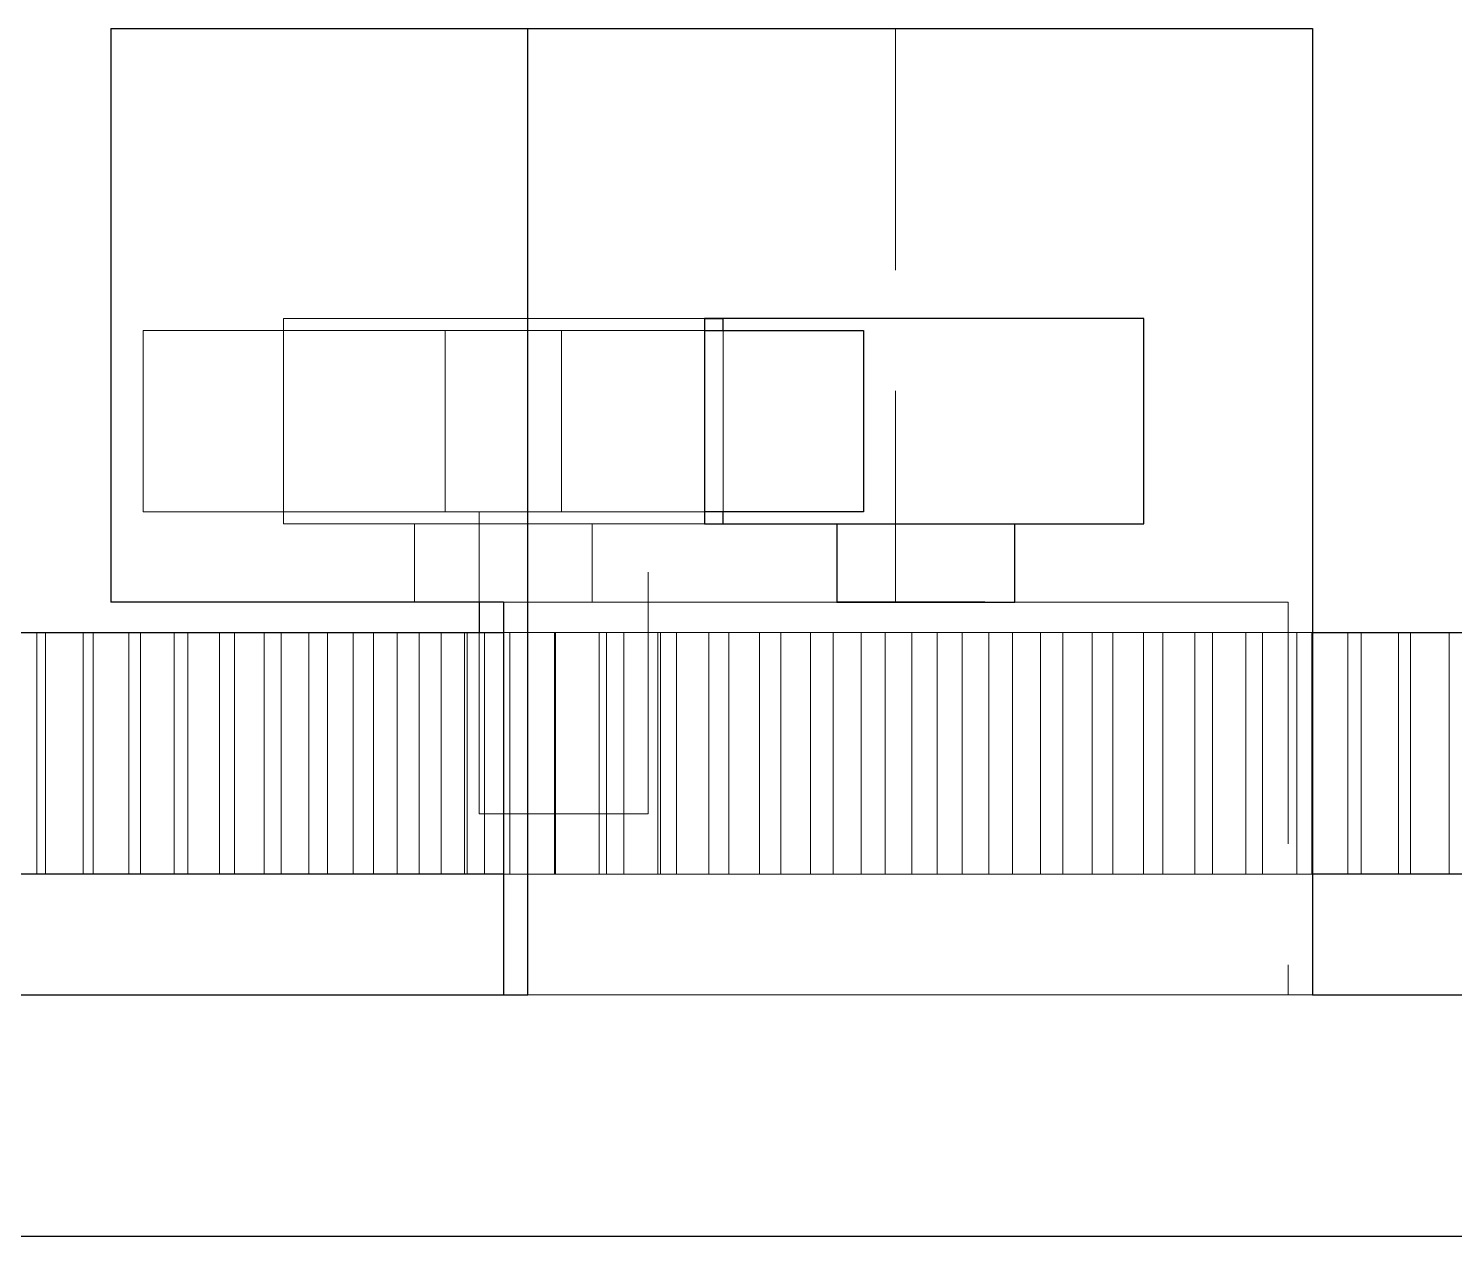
# Model space of a CAD drawing. Header units: millimetres. Extents: x 7 to 631, y -50 to 413.
# Drawn here: x 177.57 to 189.37, y 214 to 224 of the extents above; entities that cross this region are included whole.
import ezdxf

# ---------------------------------------------------------------- set-up
doc = ezdxf.new("R2010")
doc.units = ezdxf.units.MM
doc.linetypes.add('DASHED_STD', pattern=[3, 2, -1])
doc.layers.add('HIDDEN', color=7, linetype='DASHED_STD', lineweight=13)
doc.layers.add('VISIBLE', color=7, linetype='Continuous', lineweight=30)

msp = doc.modelspace()

# ---------------------------------------------------------------- linework, layer by layer
at = {"layer": 'HIDDEN'}
for points in [[(184.747595, 224), (178.252405, 224)], [(178.252405, 224), (184.747595, 224)], [(178.252405, 224), (178.252405, 219.25)], [(181.702145, 224), (178.252405, 224)], [(188.197335, 224), (187.74708, 224), (187.29461, 224), (186.839955, 224), (186.38314, 224), (185.92419, 224), (185.463135, 224), (185, 224), (184.534815, 224), (184.067605, 224), (183.598395, 224), (183.12722, 224), (182.6541, 224), (182.179065, 224), (181.702145, 224)], [(181.702145, 224), (181.702145, 216)], [(188.197335, 224), (184.747595, 224)], [(184.747595, 224), (184.747595, 219.25)], [(184.747595, 224), (188.197335, 224)], [(184.747595, 224), (184.747595, 219.25)], [(188.197335, 216), (188.197335, 224)], [(179.681345, 221.6), (183.165595, 221.6)], [(183.318655, 221.6), (179.681345, 221.6)], [(183.165595, 221.6), (179.681345, 221.6)], [(179.681345, 219.9), (179.681345, 221.6)], [(179.681345, 221.6), (183.165595, 221.6)], [(179.681345, 221.6), (179.681345, 219.9)], [(183.165595, 219.9), (183.165595, 221.6)], [(183.165595, 221.6), (183.42952, 221.6), (183.69283, 221.6), (183.95552, 221.6), (184.21759, 221.6), (184.479025, 221.6), (184.739835, 221.6), (185, 221.6), (185.259525, 221.6), (185.5184, 221.6), (185.776625, 221.6), (186.03419, 221.6), (186.291095, 221.6), (186.547335, 221.6), (186.8029, 221.6)], [(186.8029, 221.6), (183.318655, 221.6)], [(183.318655, 221.6), (186.8029, 221.6)], [(183.318655, 221.6), (183.318655, 219.9)], [(186.8029, 221.6), (186.8029, 219.9)], [(181.01795, 221.5), (178.51795, 221.5)], [(178.51795, 221.5), (181.98205, 221.5)], [(178.51795, 221.5), (178.51795, 220)], [(181.98205, 221.5), (178.51795, 221.5)], [(178.51795, 221.5), (181.01795, 221.5)], [(178.51795, 221.5), (178.51795, 220)], [(184.48205, 221.5), (181.01795, 221.5)], [(181.01795, 221.5), (181.01795, 220)], [(181.01795, 221.5), (183.165595, 221.5)], [(181.01795, 221.5), (181.01795, 220)], [(181.98205, 221.5), (184.48205, 221.5)], [(181.98205, 221.5), (181.98205, 220)], [(184.48205, 221.5), (181.98205, 221.5)], [(181.98205, 221.5), (181.98205, 220)], [(183.318655, 220), (183.318655, 221.5)], [(184.48205, 221.5), (184.48205, 220)], [(181.98205, 220), (178.51795, 220)], [(178.51795, 220), (181.01795, 220)], [(181.01795, 220), (178.51795, 220)], [(178.51795, 220), (181.98205, 220)], [(179.681345, 219.9), (180.76388, 219.9)], [(183.165595, 219.9), (179.681345, 219.9)], [(179.681345, 219.9), (183.165595, 219.9)], [(180.76388, 219.9), (179.681345, 219.9)], [(184.2613, 219.9), (180.76388, 219.9)], [(180.76388, 219.9), (180.76388, 219.25)], [(180.76388, 219.9), (184.2613, 219.9)], [(180.76388, 219.25), (180.76388, 219.9)], [(181.01795, 220), (184.48205, 220)], [(183.165595, 220), (181.01795, 220)], [(181.3, 220), (181.31755, 220), (181.36932, 220), (181.45272, 220), (181.563555, 220), (181.69628, 220), (181.844235, 220), (182, 220), (182.155765, 220), (182.30372, 220), (182.436445, 220), (182.54728, 220), (182.63068, 220), (182.68245, 220), (182.7, 220)], [(182.7, 220), (182.68245, 220), (182.63068, 220), (182.54728, 220), (182.436445, 220), (182.30372, 220), (182.155765, 220), (182, 220), (181.844235, 220), (181.69628, 220), (181.563555, 220), (181.45272, 220), (181.36932, 220), (181.31755, 220), (181.3, 220)], [(181.3, 220), (181.3, 217.5)], [(181.3, 220), (181.31755, 220), (181.36932, 220), (181.45272, 220), (181.563555, 220), (181.69628, 220), (181.844235, 220), (182, 220), (182.155765, 220), (182.30372, 220), (182.436445, 220), (182.54728, 220), (182.63068, 220), (182.68245, 220), (182.7, 220)], [(182.7, 220), (182.68245, 220), (182.63068, 220), (182.54728, 220), (182.436445, 220), (182.30372, 220), (182.155765, 220), (182, 220), (181.844235, 220), (181.69628, 220), (181.563555, 220), (181.45272, 220), (181.36932, 220), (181.31755, 220), (181.3, 220)], [(181.3, 220), (181.3, 219.25)], [(184.48205, 220), (181.98205, 220)], [(181.98205, 220), (184.48205, 220)], [(182.23612, 219.9), (182.23612, 219.25)], [(185.73354, 219.9), (182.23612, 219.9)], [(182.23612, 219.9), (184.2613, 219.9)], [(182.23612, 219.25), (182.23612, 219.9)], [(182.23612, 219.9), (183.318655, 219.9)], [(183.318655, 219.9), (182.23612, 219.9)], [(182.7, 217.5), (182.7, 220)], [(182.7, 217.5), (182.7, 220)], [(184.2613, 219.9), (184.18339, 219.9), (184.10543, 219.9), (184.02741, 219.9), (183.94934, 219.9), (183.87121, 219.9), (183.79303, 219.9), (183.71479, 219.9), (183.636495, 219.9), (183.55815, 219.9), (183.479745, 219.9), (183.40129, 219.9), (183.32278, 219.9), (183.244215, 219.9), (183.165595, 219.9)], [(183.318655, 219.9), (186.8029, 219.9)], [(186.8029, 219.9), (183.318655, 219.9)], [(184.2613, 219.25), (184.2613, 219.9)], [(185.73354, 219.9), (185.73354, 219.25)], [(186.8029, 219.9), (186.7269, 219.9), (186.650845, 219.9), (186.57473, 219.9), (186.49855, 219.9), (186.422315, 219.9), (186.34602, 219.9), (186.269665, 219.9), (186.193255, 219.9), (186.11678, 219.9), (186.04025, 219.9), (185.96366, 219.9), (185.887015, 219.9), (185.810305, 219.9), (185.73354, 219.9)], [(178.252405, 219.25), (180.76388, 219.25)], [(180.76388, 219.25), (178.252405, 219.25)], [(178.252405, 219.25), (181.502405, 219.25)], [(180.76388, 219.25), (184.01388, 219.25)], [(184.01388, 219.25), (181.3, 219.25)], [(184.01388, 219.25), (181.502405, 219.25)], [(181.502405, 219.25), (184.01388, 219.25)], [(181.502405, 219.25), (181.502405, 216)], [(182.23612, 219.25), (185.48612, 219.25)], [(184.2613, 219.25), (182.23612, 219.25)], [(182.23612, 219.25), (184.747595, 219.25)], [(184.747595, 219.25), (182.23612, 219.25)], [(184.01388, 219.25), (184.2613, 219.25)], [(185.48612, 219.25), (184.01388, 219.25)], [(184.2613, 219.25), (184.01388, 219.25)], [(184.01388, 219.25), (185.48612, 219.25)], [(185.73354, 219.25), (185.62907, 219.25), (185.52449, 219.25), (185.419805, 219.25), (185.315015, 219.25), (185.210115, 219.25), (185.10511, 219.25), (185, 219.25), (184.894785, 219.25), (184.789465, 219.25), (184.68404, 219.25), (184.57851, 219.25), (184.472875, 219.25), (184.36714, 219.25), (184.2613, 219.25)], [(184.747595, 219.25), (187.997595, 219.25)], [(187.997595, 219.25), (184.747595, 219.25)], [(185.48612, 219.25), (185.73354, 219.25)], [(187.997595, 219.25), (185.48612, 219.25)], [(185.73354, 219.25), (185.48612, 219.25)], [(185.48612, 219.25), (187.997595, 219.25)], [(187.997595, 219.25), (187.997595, 216)], [(187.997595, 219.25), (187.997595, 216)], [(219, 219), (217.270025, 219), (212.16685, 219), (203.94637, 219), (193.020795, 219), (179.93798, 219), (165.353945, 219), (150, 219), (134.646055, 219), (120.06202, 219), (106.979205, 219), (96.05363, 219), (87.83315, 219), (82.729975, 219), (81, 219)], [(87, 219), (88.57954, 219), (93.23896, 219), (100.744615, 219), (110.72014, 219), (122.665325, 219), (135.98118, 219), (150, 219), (164.01882, 219), (177.334675, 219), (189.27986, 219), (199.255385, 219), (206.76104, 219), (211.42046, 219), (213, 219)], [(213, 219), (211.42046, 219), (206.76104, 219), (199.255385, 219), (189.27986, 219), (177.334675, 219), (164.01882, 219), (150, 219), (135.98118, 219), (122.665325, 219), (110.72014, 219), (100.744615, 219), (93.23896, 219), (88.57954, 219), (87, 219)], [(177.256775, 219), (177.27851, 219), (177.301295, 219), (177.32508, 219), (177.34983, 219), (177.3755, 219), (177.402045, 219), (177.429415, 219), (177.457565, 219), (177.48645, 219), (177.516015, 219), (177.546205, 219), (177.576975, 219), (177.608265, 219), (177.640025, 219)], [(177.710435, 219), (177.68791, 219), (177.664295, 219), (177.63963, 219), (177.61396, 219), (177.58733, 219), (177.559795, 219), (177.531405, 219), (177.502205, 219), (177.47226, 219), (177.441615, 219), (177.41033, 219), (177.37847, 219), (177.34608, 219), (177.31323, 219)], [(177.640025, 219), (177.640025, 217)], [(177.640025, 219), (177.66156, 219), (177.684145, 219), (177.70774, 219), (177.7323, 219), (177.75779, 219), (177.784155, 219), (177.811355, 219), (177.839345, 219), (177.868075, 219), (177.89749, 219), (177.92754, 219), (177.958175, 219), (177.989345, 219), (178.020985, 219)], [(177.710435, 217), (177.710435, 219)], [(178.10534, 219), (178.083025, 219), (178.05961, 219), (178.03514, 219), (178.00966, 219), (177.983215, 219), (177.95586, 219), (177.927635, 219), (177.898605, 219), (177.86881, 219), (177.838315, 219), (177.80717, 219), (177.77544, 219), (177.743175, 219), (177.710435, 219)], [(178.020985, 219), (178.020985, 217)], [(178.020985, 219), (178.04232, 219), (178.064705, 219), (178.08811, 219), (178.11248, 219), (178.137785, 219), (178.163975, 219), (178.191005, 219), (178.21883, 219), (178.2474, 219), (178.276665, 219), (178.306575, 219), (178.33708, 219), (178.36812, 219), (178.399645, 219)], [(178.10534, 217), (178.10534, 219)], [(178.497935, 219), (178.475825, 219), (178.45261, 219), (178.42834, 219), (178.40305, 219), (178.37679, 219), (178.34961, 219), (178.321565, 219), (178.292695, 219), (178.26306, 219), (178.232715, 219), (178.20171, 219), (178.17011, 219), (178.137965, 219), (178.10534, 219)], [(178.399645, 219), (178.399645, 217)], [(178.399645, 219), (178.420775, 219), (178.442965, 219), (178.46617, 219), (178.490355, 219), (178.515475, 219), (178.541485, 219), (178.568345, 219), (178.596005, 219), (178.624415, 219), (178.65353, 219), (178.683295, 219), (178.713665, 219), (178.74458, 219), (178.775985, 219)], [(178.497935, 217), (178.497935, 219)], [(178.8882, 219), (178.866295, 219), (178.843285, 219), (178.81921, 219), (178.79411, 219), (178.76804, 219), (178.74104, 219), (178.713165, 219), (178.684465, 219), (178.65499, 219), (178.62479, 219), (178.59393, 219), (178.562465, 219), (178.530445, 219), (178.497935, 219)], [(178.775985, 219), (178.775985, 217)], [(178.775985, 219), (178.796915, 219), (178.818905, 219), (178.841915, 219), (178.86591, 219), (178.890845, 219), (178.916675, 219), (178.94336, 219), (178.970855, 219), (178.999105, 219), (179.028065, 219), (179.05769, 219), (179.08792, 219), (179.118705, 219), (179.149995, 219)], [(178.8882, 217), (178.8882, 219)], [(179.27612, 219), (179.25442, 219), (179.231615, 219), (179.207735, 219), (179.18283, 219), (179.15695, 219), (179.13013, 219), (179.10243, 219), (179.073895, 219), (179.04458, 219), (179.014535, 219), (178.98382, 219), (178.952485, 219), (178.920595, 219), (178.8882, 219)], [(179.149995, 219), (179.149995, 217)], [(179.149995, 219), (179.170715, 219), (179.192505, 219), (179.21532, 219), (179.23912, 219), (179.26387, 219), (179.289525, 219), (179.316035, 219), (179.34336, 219), (179.37145, 219), (179.400255, 219), (179.429735, 219), (179.459825, 219), (179.49048, 219), (179.52165, 219)], [(179.27612, 217), (179.27612, 219)], [(179.66167, 219), (179.640185, 219), (179.61758, 219), (179.5939, 219), (179.56919, 219), (179.543495, 219), (179.51686, 219), (179.489335, 219), (179.46097, 219), (179.431815, 219), (179.401925, 219), (179.371355, 219), (179.340155, 219), (179.30839, 219), (179.27612, 219)], [(179.52165, 219), (179.52165, 217)], [(179.52165, 219), (179.542165, 219), (179.563755, 219), (179.58637, 219), (179.609985, 219), (179.634545, 219), (179.660015, 219), (179.68635, 219), (179.713505, 219), (179.741435, 219), (179.770085, 219), (179.799415, 219), (179.82937, 219), (179.859895, 219), (179.89094, 219)], [(179.66167, 217), (179.66167, 219)], [(180.044845, 219), (180.023565, 219), (180.001165, 219), (179.97769, 219), (179.953175, 219), (179.92767, 219), (179.901215, 219), (179.873865, 219), (179.84567, 219), (179.81668, 219), (179.786945, 219), (179.75652, 219), (179.72546, 219), (179.693825, 219), (179.66167, 219)], [(179.89094, 219), (179.89094, 217)], [(179.89094, 219), (179.91125, 219), (179.932635, 219), (179.955055, 219), (179.978475, 219), (180.002845, 219), (180.028135, 219), (180.054295, 219), (180.08128, 219), (180.109045, 219), (180.13754, 219), (180.16672, 219), (180.19653, 219), (180.226925, 219), (180.257845, 219)], [(180.044845, 217), (180.044845, 219)], [(180.425625, 219), (180.404555, 219), (180.38236, 219), (180.35908, 219), (180.334765, 219), (180.309445, 219), (180.28318, 219), (180.25601, 219), (180.227985, 219), (180.199155, 219), (180.169575, 219), (180.1393, 219), (180.10838, 219), (180.07688, 219), (180.044845, 219)], [(180.257845, 219), (180.257845, 217)], [(180.257845, 219), (180.27795, 219), (180.299135, 219), (180.321355, 219), (180.34458, 219), (180.368765, 219), (180.39387, 219), (180.41985, 219), (180.446665, 219), (180.474265, 219), (180.502605, 219), (180.53163, 219), (180.5613, 219), (180.59156, 219), (180.622355, 219)], [(180.425625, 217), (180.425625, 219)], [(180.80399, 219), (180.78313, 219), (180.76114, 219), (180.738065, 219), (180.713945, 219), (180.68882, 219), (180.662735, 219), (180.635745, 219), (180.60789, 219), (180.57923, 219), (180.549805, 219), (180.51968, 219), (180.488905, 219), (180.45753, 219), (180.425625, 219)], [(180.622355, 219), (180.622355, 217)], [(180.622355, 219), (180.642255, 219), (180.66323, 219), (180.685255, 219), (180.708285, 219), (180.73228, 219), (180.7572, 219), (180.783005, 219), (180.809645, 219), (180.83708, 219), (180.86526, 219), (180.894135, 219), (180.92366, 219), (180.95378, 219), (180.98445, 219)], [(180.80399, 217), (180.80399, 219)], [(181.179925, 219), (181.159275, 219), (181.137495, 219), (181.11462, 219), (181.090695, 219), (181.065765, 219), (181.03987, 219), (181.013055, 219), (180.985375, 219), (180.95688, 219), (180.92762, 219), (180.897645, 219), (180.86701, 219), (180.83577, 219), (180.80399, 219)], [(180.98445, 219), (180.98445, 217)], [(180.98445, 219), (181.00414, 219), (181.024915, 219), (181.04674, 219), (181.069575, 219), (181.09338, 219), (181.118115, 219), (181.14374, 219), (181.170205, 219), (181.197475, 219), (181.225495, 219), (181.254215, 219), (181.283595, 219), (181.31358, 219), (181.34412, 219)], [(181.179925, 217), (181.179925, 219)], [(181.553415, 219), (181.53298, 219), (181.511405, 219), (181.488735, 219), (181.46501, 219), (181.44027, 219), (181.41456, 219), (181.38793, 219), (181.360425, 219), (181.332095, 219), (181.302995, 219), (181.27317, 219), (181.24268, 219), (181.21158, 219), (181.179925, 219)], [(181.93125, 219), (181.847265, 219), (181.765, 219), (181.68537, 219), (181.60928, 219), (181.537575, 219), (181.47107, 219), (181.41051, 219), (181.35657, 219), (181.309865, 219), (181.27091, 219), (181.24015, 219), (181.21793, 219), (181.204495, 219), (181.2, 219)], [(181.2, 219), (181.210245, 219), (181.24072, 219), (181.290645, 219), (181.358735, 219), (181.443255, 219), (181.54203, 219), (181.65254, 219), (181.77195, 219), (181.8972, 219), (182.025085, 219), (182.152325, 219), (182.275665, 219), (182.39194, 219), (182.49818, 219)], [(181.2, 217), (181.2, 219)], [(181.3, 219), (181.3, 217.5)], [(181.34412, 219), (181.34412, 217)], [(181.34412, 219), (181.437205, 219), (181.54865, 219), (181.67482, 219), (181.811595, 219), (181.954515, 219), (182.09892, 219), (182.2401, 219), (182.373445, 219), (182.49461, 219), (182.59964, 219), (182.68511, 219), (182.748235, 219), (182.78695, 219), (182.8, 219)], [(181.502405, 219), (181.994865, 219), (182.48526, 219), (182.973555, 219), (183.45972, 219), (183.943725, 219), (184.425535, 219), (184.905115, 219), (185.382445, 219), (185.85749, 219), (186.330215, 219), (186.80059, 219), (187.26859, 219), (187.734185, 219), (188.197335, 219)], [(181.553415, 217), (181.553415, 219)], [(181.924445, 219), (181.90422, 219), (181.882855, 219), (181.86039, 219), (181.836865, 219), (181.81232, 219), (181.7868, 219), (181.76035, 219), (181.73302, 219), (181.70486, 219), (181.67592, 219), (181.64625, 219), (181.61591, 219), (181.584945, 219), (181.553415, 219)], [(181.924445, 217), (181.924445, 219)], [(182.293, 219), (182.27299, 219), (182.251835, 219), (182.22957, 219), (182.206245, 219), (182.181895, 219), (182.156565, 219), (182.1303, 219), (182.10315, 219), (182.07516, 219), (182.04638, 219), (182.016865, 219), (181.98667, 219), (181.955845, 219), (181.924445, 219)], [(182.35512, 219), (182.32224, 219), (182.28954, 219), (182.25708, 219), (182.22492, 219), (182.193105, 219), (182.1617, 219), (182.130745, 219), (182.10031, 219), (182.07043, 219), (182.04117, 219), (182.01257, 219), (181.98469, 219), (181.957565, 219), (181.93125, 219)], [(181.93125, 219), (181.93125, 217)], [(182.293, 217), (182.293, 219)], [(182.8, 219), (182.797085, 219), (182.788355, 219), (182.77388, 219), (182.75376, 219), (182.728145, 219), (182.69722, 219), (182.66121, 219), (182.62038, 219), (182.57503, 219), (182.525485, 219), (182.472105, 219), (182.415285, 219), (182.35544, 219), (182.293, 219)], [(182.77818, 219), (182.74529, 219), (182.71259, 219), (182.680145, 219), (182.648005, 219), (182.616225, 219), (182.584855, 219), (182.55396, 219), (182.52358, 219), (182.49378, 219), (182.4646, 219), (182.436095, 219), (182.40832, 219), (182.38131, 219), (182.35512, 219)], [(182.35512, 219), (182.35512, 217)], [(182.49818, 219), (182.531915, 219), (182.56546, 219), (182.598765, 219), (182.631765, 219), (182.6644, 219), (182.696615, 219), (182.72835, 219), (182.75954, 219), (182.790145, 219), (182.820095, 219), (182.849345, 219), (182.87784, 219), (182.90553, 219), (182.93236, 219)], [(182.49818, 217), (182.49818, 219)], [(183.2004, 219), (183.167505, 219), (183.13481, 219), (183.10238, 219), (183.07026, 219), (183.038515, 219), (183.00719, 219), (182.976345, 219), (182.946035, 219), (182.916305, 219), (182.887215, 219), (182.858805, 219), (182.831135, 219), (182.80424, 219), (182.77818, 219)], [(182.77818, 219), (182.77818, 217)], [(182.8, 217), (182.8, 219)], [(182.93236, 219), (182.9661, 219), (182.99965, 219), (183.032945, 219), (183.06592, 219), (183.098525, 219), (183.13069, 219), (183.16237, 219), (183.1935, 219), (183.224025, 219), (183.25389, 219), (183.28304, 219), (183.311425, 219), (183.338995, 219), (183.365695, 219)], [(182.93236, 217), (182.93236, 219)], [(183.621765, 219), (183.588865, 219), (183.556175, 219), (183.523755, 219), (183.491665, 219), (183.45995, 219), (183.428675, 219), (183.39789, 219), (183.367645, 219), (183.33799, 219), (183.308985, 219), (183.280675, 219), (183.25311, 219), (183.22634, 219), (183.2004, 219)], [(183.2004, 219), (183.2004, 217)], [(183.365695, 219), (183.399445, 219), (183.43299, 219), (183.46627, 219), (183.499225, 219), (183.53179, 219), (183.563915, 219), (183.595535, 219), (183.6266, 219), (183.657045, 219), (183.68682, 219), (183.715875, 219), (183.74415, 219), (183.771595, 219), (183.798165, 219)], [(183.365695, 217), (183.365695, 219)], [(184.042245, 219), (184.00934, 219), (183.97666, 219), (183.944255, 219), (183.91219, 219), (183.880515, 219), (183.849285, 219), (183.818555, 219), (183.78838, 219), (183.758805, 219), (183.72989, 219), (183.70168, 219), (183.674225, 219), (183.64757, 219), (183.621765, 219)], [(183.621765, 219), (183.621765, 217)], [(183.798165, 219), (183.83192, 219), (183.86546, 219), (183.898725, 219), (183.931655, 219), (183.964185, 219), (183.99626, 219), (184.027825, 219), (184.058815, 219), (184.08918, 219), (184.118865, 219), (184.147815, 219), (184.17598, 219), (184.2033, 219), (184.22974, 219)], [(183.798165, 217), (183.798165, 219)], [(184.461815, 219), (184.428905, 219), (184.396235, 219), (184.36385, 219), (184.33181, 219), (184.300175, 219), (184.268995, 219), (184.238325, 219), (184.20822, 219), (184.17873, 219), (184.149905, 219), (184.121795, 219), (184.09445, 219), (184.06792, 219), (184.042245, 219)], [(184.042245, 219), (184.042245, 217)], [(184.22974, 219), (184.2635, 219), (184.297035, 219), (184.33028, 219), (184.36318, 219), (184.395675, 219), (184.4277, 219), (184.4592, 219), (184.490125, 219), (184.52041, 219), (184.55, 219), (184.578845, 219), (184.606895, 219), (184.63409, 219), (184.66039, 219)], [(184.22974, 217), (184.22974, 219)], [(184.88045, 219), (184.84754, 219), (184.814875, 219), (184.782515, 219), (184.750505, 219), (184.71891, 219), (184.68778, 219), (184.657175, 219), (184.62714, 219), (184.59773, 219), (184.569, 219), (184.540995, 219), (184.51376, 219), (184.487355, 219), (184.461815, 219)], [(184.461815, 219), (184.461815, 217)], [(184.66039, 219), (184.694155, 219), (184.72768, 219), (184.76091, 219), (184.79378, 219), (184.826235, 219), (184.85821, 219), (184.88965, 219), (184.9205, 219), (184.9507, 219), (184.980195, 219), (185.008935, 219), (185.036865, 219), (185.06394, 219), (185.0901, 219)], [(184.66039, 217), (184.66039, 219)], [(185.29812, 219), (185.265215, 219), (185.232565, 219), (185.20022, 219), (185.168245, 219), (185.136695, 219), (185.10562, 219), (185.075075, 219), (185.045115, 219), (185.01579, 219), (184.98715, 219), (184.95925, 219), (184.932135, 219), (184.90585, 219), (184.88045, 219)], [(184.88045, 219), (184.88045, 217)], [(185.0901, 219), (185.123865, 219), (185.15738, 219), (185.19059, 219), (185.22343, 219), (185.25584, 219), (185.28776, 219), (185.31914, 219), (185.34991, 219), (185.380025, 219), (185.409425, 219), (185.43806, 219), (185.46587, 219), (185.492815, 219), (185.51884, 219)], [(185.0901, 217), (185.0901, 219)], [(185.71481, 219), (185.681905, 219), (185.64927, 219), (185.61695, 219), (185.58501, 219), (185.5535, 219), (185.52248, 219), (185.492, 219), (185.462115, 219), (185.432875, 219), (185.404335, 219), (185.37654, 219), (185.349545, 219), (185.32339, 219), (185.29812, 219)], [(185.29812, 219), (185.29812, 217)], [(185.51884, 219), (185.5526, 219), (185.586105, 219), (185.61929, 219), (185.6521, 219), (185.684465, 219), (185.716335, 219), (185.747645, 219), (185.77834, 219), (185.808365, 219), (185.83767, 219), (185.86619, 219), (185.893885, 219), (185.920695, 219), (185.94658, 219)], [(185.51884, 217), (185.51884, 219)], [(186.130485, 219), (186.09759, 219), (186.064965, 219), (186.032675, 219), (186.000765, 219), (185.969305, 219), (185.93834, 219), (185.90793, 219), (185.87812, 219), (185.84897, 219), (185.82053, 219), (185.792845, 219), (185.765965, 219), (185.739935, 219), (185.71481, 219)], [(185.71481, 219), (185.71481, 217)], [(185.94658, 219), (185.98034, 219), (186.01383, 219), (186.046995, 219), (186.079765, 219), (186.112085, 219), (186.143895, 219), (186.17514, 219), (186.20576, 219), (186.235695, 219), (186.264895, 219), (186.29331, 219), (186.32088, 219), (186.34756, 219), (186.373295, 219)], [(185.94658, 217), (185.94658, 219)], [(186.54513, 219), (186.51224, 219), (186.47963, 219), (186.447365, 219), (186.415495, 219), (186.384085, 219), (186.353175, 219), (186.322835, 219), (186.293105, 219), (186.264045, 219), (186.2357, 219), (186.20813, 219), (186.18137, 219), (186.155475, 219), (186.130485, 219)], [(186.130485, 219), (186.130485, 217)], [(186.373295, 219), (186.407055, 219), (186.44053, 219), (186.473665, 219), (186.5064, 219), (186.538675, 219), (186.570425, 219), (186.6016, 219), (186.63214, 219), (186.661985, 219), (186.691085, 219), (186.71938, 219), (186.74683, 219), (186.773375, 219), (186.79897, 219)], [(186.373295, 217), (186.373295, 219)], [(186.95871, 219), (186.925825, 219), (186.89324, 219), (186.861, 219), (186.829175, 219), (186.79781, 219), (186.766965, 219), (186.73669, 219), (186.707045, 219), (186.678075, 219), (186.649835, 219), (186.62237, 219), (186.595735, 219), (186.569975, 219), (186.54513, 219)], [(186.54513, 219), (186.54513, 217)], [(186.79897, 219), (186.83272, 219), (186.86618, 219), (186.899285, 219), (186.931985, 219), (186.964205, 219), (186.9959, 219), (187.027, 219), (187.057455, 219), (187.08721, 219), (187.116205, 219), (187.144385, 219), (187.17171, 219), (187.198115, 219), (187.223565, 219)], [(186.79897, 217), (186.79897, 219)], [(187.371205, 219), (187.338335, 219), (187.305765, 219), (187.27356, 219), (187.24177, 219), (187.210455, 219), (187.179675, 219), (187.149475, 219), (187.11991, 219), (187.091035, 219), (187.062895, 219), (187.03555, 219), (187.00904, 219), (186.98341, 219), (186.95871, 219)], [(186.95871, 219), (186.95871, 217)], [(187.223565, 219), (187.257305, 219), (187.29075, 219), (187.32383, 219), (187.356485, 219), (187.388655, 219), (187.420285, 219), (187.451315, 219), (187.481685, 219), (187.511345, 219), (187.54023, 219), (187.5683, 219), (187.595495, 219), (187.621765, 219), (187.64706, 219)], [(187.223565, 217), (187.223565, 219)], [(187.78259, 219), (187.74973, 219), (187.717185, 219), (187.68501, 219), (187.653265, 219), (187.622005, 219), (187.591285, 219), (187.56116, 219), (187.53168, 219), (187.5029, 219), (187.47487, 219), (187.447635, 219), (187.42125, 219), (187.39576, 219), (187.371205, 219)], [(187.371205, 219), (187.371205, 217)], [(187.64706, 219), (187.680795, 219), (187.714215, 219), (187.747265, 219), (187.77988, 219), (187.811995, 219), (187.843565, 219), (187.874515, 219), (187.9048, 219), (187.93436, 219), (187.963145, 219), (187.99109, 219), (188.018155, 219), (188.044285, 219), (188.069435, 219)], [(187.64706, 217), (187.64706, 219)], [(188.19284, 219), (188.15999, 219), (188.12747, 219), (188.09533, 219), (188.06363, 219), (188.032425, 219), (188.00177, 219), (187.97172, 219), (187.942325, 219), (187.913645, 219), (187.88572, 219), (187.858605, 219), (187.83235, 219), (187.806995, 219), (187.78259, 219)], [(187.78259, 219), (187.78259, 217)], [(188.069435, 219), (188.103155, 219), (188.136555, 219), (188.16957, 219), (188.20214, 219), (188.234205, 219), (188.265705, 219), (188.29658, 219), (188.32678, 219), (188.35624, 219), (188.38491, 219), (188.41274, 219), (188.439675, 219), (188.46566, 219), (188.49066, 219)], [(188.069435, 217), (188.069435, 219)], [(188.601925, 219), (188.569095, 219), (188.536595, 219), (188.504495, 219), (188.47284, 219), (188.44169, 219), (188.411105, 219), (188.381135, 219), (188.35183, 219), (188.323245, 219), (188.29543, 219), (188.268435, 219), (188.24231, 219), (188.217095, 219), (188.19284, 219)], [(188.19284, 219), (188.19284, 217)], [(188.49066, 219), (188.524365, 219), (188.55774, 219), (188.59072, 219), (188.623245, 219), (188.655255, 219), (188.686685, 219), (188.717485, 219), (188.74759, 219), (188.77695, 219), (188.80551, 219), (188.833215, 219), (188.860015, 219), (188.88586, 219), (188.910705, 219)], [(188.49066, 217), (188.49066, 219)], [(189.00983, 219), (188.977015, 219), (188.944545, 219), (188.912475, 219), (188.88087, 219), (188.84978, 219), (188.819265, 219), (188.78937, 219), (188.76016, 219), (188.731675, 219), (188.70397, 219), (188.6771, 219), (188.651105, 219), (188.62603, 219), (188.601925, 219)], [(188.601925, 219), (188.601925, 217)], [(188.910705, 219), (188.9444, 219), (188.97775, 219), (189.01069, 219), (189.04317, 219), (189.075115, 219), (189.10648, 219), (189.137195, 219), (189.167215, 219), (189.19647, 219), (189.224915, 219), (189.2525, 219), (189.279165, 219), (189.304865, 219), (189.32955, 219)], [(188.910705, 217), (188.910705, 219)], [(189.41652, 219), (189.383725, 219), (189.351285, 219), (189.319255, 219), (189.2877, 219), (189.25667, 219), (189.226225, 219), (189.196415, 219), (189.16729, 219), (189.13891, 219), (189.11132, 219), (189.08457, 219), (189.05871, 219), (189.03378, 219), (189.00983, 219)], [(189.00983, 219), (189.00983, 217)], [(189.32955, 219), (189.363225, 219), (189.39655, 219), (189.429455, 219), (189.46188, 219), (189.49377, 219), (189.52506, 219), (189.555695, 219), (189.58562, 219), (189.61477, 219), (189.643105, 219), (189.67056, 219), (189.697085, 219), (189.72264, 219), (189.74717, 219)], [(189.32955, 217), (189.32955, 219)], [(181.3, 217.5), (181.31755, 217.5), (181.36932, 217.5), (181.45272, 217.5), (181.563555, 217.5), (181.69628, 217.5), (181.844235, 217.5), (182, 217.5), (182.155765, 217.5), (182.30372, 217.5), (182.436445, 217.5), (182.54728, 217.5), (182.63068, 217.5), (182.68245, 217.5), (182.7, 217.5)], [(182.7, 217.5), (182.68245, 217.5), (182.63068, 217.5), (182.54728, 217.5), (182.436445, 217.5), (182.30372, 217.5), (182.155765, 217.5), (182, 217.5), (181.844235, 217.5), (181.69628, 217.5), (181.563555, 217.5), (181.45272, 217.5), (181.36932, 217.5), (181.31755, 217.5), (181.3, 217.5)], [(181.3, 217.5), (181.31755, 217.5), (181.36932, 217.5), (181.45272, 217.5), (181.563555, 217.5), (181.69628, 217.5), (181.844235, 217.5), (182, 217.5), (182.155765, 217.5), (182.30372, 217.5), (182.436445, 217.5), (182.54728, 217.5), (182.63068, 217.5), (182.68245, 217.5), (182.7, 217.5)], [(182.7, 217.5), (182.68245, 217.5), (182.63068, 217.5), (182.54728, 217.5), (182.436445, 217.5), (182.30372, 217.5), (182.155765, 217.5), (182, 217.5), (181.844235, 217.5), (181.69628, 217.5), (181.563555, 217.5), (181.45272, 217.5), (181.36932, 217.5), (181.31755, 217.5), (181.3, 217.5)], [(81, 217), (82.729975, 217), (87.83315, 217), (96.05363, 217), (106.979205, 217), (120.06202, 217), (134.646055, 217), (150, 217), (165.353945, 217), (179.93798, 217), (193.020795, 217), (203.94637, 217), (212.16685, 217), (217.270025, 217), (219, 217)], [(87, 217), (88.57954, 217), (93.23896, 217), (100.744615, 217), (110.72014, 217), (122.665325, 217), (135.98118, 217), (150, 217), (164.01882, 217), (177.334675, 217), (189.27986, 217), (199.255385, 217), (206.76104, 217), (211.42046, 217), (213, 217)], [(213, 217), (211.42046, 217), (206.76104, 217), (199.255385, 217), (189.27986, 217), (177.334675, 217), (164.01882, 217), (150, 217), (135.98118, 217), (122.665325, 217), (110.72014, 217), (100.744615, 217), (93.23896, 217), (88.57954, 217), (87, 217)], [(177.640025, 217), (177.608265, 217), (177.576975, 217), (177.546205, 217), (177.516015, 217), (177.48645, 217), (177.457565, 217), (177.429415, 217), (177.402045, 217), (177.3755, 217), (177.34983, 217), (177.32508, 217), (177.301295, 217), (177.27851, 217), (177.256775, 217)], [(177.31323, 217), (177.34608, 217), (177.37847, 217), (177.41033, 217), (177.441615, 217), (177.47226, 217), (177.502205, 217), (177.531405, 217), (177.559795, 217), (177.58733, 217), (177.61396, 217), (177.63963, 217), (177.664295, 217), (177.68791, 217), (177.710435, 217)], [(178.020985, 217), (177.989345, 217), (177.958175, 217), (177.92754, 217), (177.89749, 217), (177.868075, 217), (177.839345, 217), (177.811355, 217), (177.784155, 217), (177.75779, 217), (177.7323, 217), (177.70774, 217), (177.684145, 217), (177.66156, 217), (177.640025, 217)], [(177.710435, 217), (177.743175, 217), (177.77544, 217), (177.80717, 217), (177.838315, 217), (177.86881, 217), (177.898605, 217), (177.927635, 217), (177.95586, 217), (177.983215, 217), (178.00966, 217), (178.03514, 217), (178.05961, 217), (178.083025, 217), (178.10534, 217)], [(178.399645, 217), (178.36812, 217), (178.33708, 217), (178.306575, 217), (178.276665, 217), (178.2474, 217), (178.21883, 217), (178.191005, 217), (178.163975, 217), (178.137785, 217), (178.11248, 217), (178.08811, 217), (178.064705, 217), (178.04232, 217), (178.020985, 217)], [(178.10534, 217), (178.137965, 217), (178.17011, 217), (178.20171, 217), (178.232715, 217), (178.26306, 217), (178.292695, 217), (178.321565, 217), (178.34961, 217), (178.37679, 217), (178.40305, 217), (178.42834, 217), (178.45261, 217), (178.475825, 217), (178.497935, 217)], [(178.775985, 217), (178.74458, 217), (178.713665, 217), (178.683295, 217), (178.65353, 217), (178.624415, 217), (178.596005, 217), (178.568345, 217), (178.541485, 217), (178.515475, 217), (178.490355, 217), (178.46617, 217), (178.442965, 217), (178.420775, 217), (178.399645, 217)], [(178.497935, 217), (178.530445, 217), (178.562465, 217), (178.59393, 217), (178.62479, 217), (178.65499, 217), (178.684465, 217), (178.713165, 217), (178.74104, 217), (178.76804, 217), (178.79411, 217), (178.81921, 217), (178.843285, 217), (178.866295, 217), (178.8882, 217)], [(179.149995, 217), (179.118705, 217), (179.08792, 217), (179.05769, 217), (179.028065, 217), (178.999105, 217), (178.970855, 217), (178.94336, 217), (178.916675, 217), (178.890845, 217), (178.86591, 217), (178.841915, 217), (178.818905, 217), (178.796915, 217), (178.775985, 217)], [(178.8882, 217), (178.920595, 217), (178.952485, 217), (178.98382, 217), (179.014535, 217), (179.04458, 217), (179.073895, 217), (179.10243, 217), (179.13013, 217), (179.15695, 217), (179.18283, 217), (179.207735, 217), (179.231615, 217), (179.25442, 217), (179.27612, 217)], [(179.52165, 217), (179.49048, 217), (179.459825, 217), (179.429735, 217), (179.400255, 217), (179.37145, 217), (179.34336, 217), (179.316035, 217), (179.289525, 217), (179.26387, 217), (179.23912, 217), (179.21532, 217), (179.192505, 217), (179.170715, 217), (179.149995, 217)], [(179.27612, 217), (179.30839, 217), (179.340155, 217), (179.371355, 217), (179.401925, 217), (179.431815, 217), (179.46097, 217), (179.489335, 217), (179.51686, 217), (179.543495, 217), (179.56919, 217), (179.5939, 217), (179.61758, 217), (179.640185, 217), (179.66167, 217)], [(179.89094, 217), (179.859895, 217), (179.82937, 217), (179.799415, 217), (179.770085, 217), (179.741435, 217), (179.713505, 217), (179.68635, 217), (179.660015, 217), (179.634545, 217), (179.609985, 217), (179.58637, 217), (179.563755, 217), (179.542165, 217), (179.52165, 217)], [(179.66167, 217), (179.693825, 217), (179.72546, 217), (179.75652, 217), (179.786945, 217), (179.81668, 217), (179.84567, 217), (179.873865, 217), (179.901215, 217), (179.92767, 217), (179.953175, 217), (179.97769, 217), (180.001165, 217), (180.023565, 217), (180.044845, 217)], [(180.257845, 217), (180.226925, 217), (180.19653, 217), (180.16672, 217), (180.13754, 217), (180.109045, 217), (180.08128, 217), (180.054295, 217), (180.028135, 217), (180.002845, 217), (179.978475, 217), (179.955055, 217), (179.932635, 217), (179.91125, 217), (179.89094, 217)], [(180.044845, 217), (180.07688, 217), (180.10838, 217), (180.1393, 217), (180.169575, 217), (180.199155, 217), (180.227985, 217), (180.25601, 217), (180.28318, 217), (180.309445, 217), (180.334765, 217), (180.35908, 217), (180.38236, 217), (180.404555, 217), (180.425625, 217)], [(180.622355, 217), (180.59156, 217), (180.5613, 217), (180.53163, 217), (180.502605, 217), (180.474265, 217), (180.446665, 217), (180.41985, 217), (180.39387, 217), (180.368765, 217), (180.34458, 217), (180.321355, 217), (180.299135, 217), (180.27795, 217), (180.257845, 217)], [(180.425625, 217), (180.45753, 217), (180.488905, 217), (180.51968, 217), (180.549805, 217), (180.57923, 217), (180.60789, 217), (180.635745, 217), (180.662735, 217), (180.68882, 217), (180.713945, 217), (180.738065, 217), (180.76114, 217), (180.78313, 217), (180.80399, 217)], [(180.98445, 217), (180.95378, 217), (180.92366, 217), (180.894135, 217), (180.86526, 217), (180.83708, 217), (180.809645, 217), (180.783005, 217), (180.7572, 217), (180.73228, 217), (180.708285, 217), (180.685255, 217), (180.66323, 217), (180.642255, 217), (180.622355, 217)], [(180.80399, 217), (180.83577, 217), (180.86701, 217), (180.897645, 217), (180.92762, 217), (180.95688, 217), (180.985375, 217), (181.013055, 217), (181.03987, 217), (181.065765, 217), (181.090695, 217), (181.11462, 217), (181.137495, 217), (181.159275, 217), (181.179925, 217)], [(181.34412, 217), (181.31358, 217), (181.283595, 217), (181.254215, 217), (181.225495, 217), (181.197475, 217), (181.170205, 217), (181.14374, 217), (181.118115, 217), (181.09338, 217), (181.069575, 217), (181.04674, 217), (181.024915, 217), (181.00414, 217), (180.98445, 217)], [(181.179925, 217), (181.21158, 217), (181.24268, 217), (181.27317, 217), (181.302995, 217), (181.332095, 217), (181.360425, 217), (181.38793, 217), (181.41456, 217), (181.44027, 217), (181.46501, 217), (181.488735, 217), (181.511405, 217), (181.53298, 217), (181.553415, 217)], [(182.49818, 217), (182.39194, 217), (182.275665, 217), (182.152325, 217), (182.025085, 217), (181.8972, 217), (181.77195, 217), (181.65254, 217), (181.54203, 217), (181.443255, 217), (181.358735, 217), (181.290645, 217), (181.24072, 217), (181.210245, 217), (181.2, 217)], [(181.2, 217), (181.204495, 217), (181.21793, 217), (181.24015, 217), (181.27091, 217), (181.309865, 217), (181.35657, 217), (181.41051, 217), (181.47107, 217), (181.537575, 217), (181.60928, 217), (181.68537, 217), (181.765, 217), (181.847265, 217), (181.93125, 217)], [(182.8, 217), (182.78695, 217), (182.748235, 217), (182.68511, 217), (182.59964, 217), (182.49461, 217), (182.373445, 217), (182.2401, 217), (182.09892, 217), (181.954515, 217), (181.811595, 217), (181.67482, 217), (181.54865, 217), (181.437205, 217), (181.34412, 217)], [(188.197335, 217), (187.734185, 217), (187.26859, 217), (186.80059, 217), (186.330215, 217), (185.85749, 217), (185.382445, 217), (184.905115, 217), (184.425535, 217), (183.943725, 217), (183.45972, 217), (182.973555, 217), (182.48526, 217), (181.994865, 217), (181.502405, 217)], [(181.553415, 217), (181.584945, 217), (181.61591, 217), (181.64625, 217), (181.67592, 217), (181.70486, 217), (181.73302, 217), (181.76035, 217), (181.7868, 217), (181.81232, 217), (181.836865, 217), (181.86039, 217), (181.882855, 217), (181.90422, 217), (181.924445, 217)], [(181.924445, 217), (181.955845, 217), (181.98667, 217), (182.016865, 217), (182.04638, 217), (182.07516, 217), (182.10315, 217), (182.1303, 217), (182.156565, 217), (182.181895, 217), (182.206245, 217), (182.22957, 217), (182.251835, 217), (182.27299, 217), (182.293, 217)], [(181.93125, 217), (181.957565, 217), (181.98469, 217), (182.01257, 217), (182.04117, 217), (182.07043, 217), (182.10031, 217), (182.130745, 217), (182.1617, 217), (182.193105, 217), (182.22492, 217), (182.25708, 217), (182.28954, 217), (182.32224, 217), (182.35512, 217)], [(182.293, 217), (182.35544, 217), (182.415285, 217), (182.472105, 217), (182.525485, 217), (182.57503, 217), (182.62038, 217), (182.66121, 217), (182.69722, 217), (182.728145, 217), (182.75376, 217), (182.77388, 217), (182.788355, 217), (182.797085, 217), (182.8, 217)], [(182.35512, 217), (182.38131, 217), (182.40832, 217), (182.436095, 217), (182.4646, 217), (182.49378, 217), (182.52358, 217), (182.55396, 217), (182.584855, 217), (182.616225, 217), (182.648005, 217), (182.680145, 217), (182.71259, 217), (182.74529, 217), (182.77818, 217)], [(182.93236, 217), (182.90553, 217), (182.87784, 217), (182.849345, 217), (182.820095, 217), (182.790145, 217), (182.75954, 217), (182.72835, 217), (182.696615, 217), (182.6644, 217), (182.631765, 217), (182.598765, 217), (182.56546, 217), (182.531915, 217), (182.49818, 217)], [(182.77818, 217), (182.80424, 217), (182.831135, 217), (182.858805, 217), (182.887215, 217), (182.916305, 217), (182.946035, 217), (182.976345, 217), (183.00719, 217), (183.038515, 217), (183.07026, 217), (183.10238, 217), (183.13481, 217), (183.167505, 217), (183.2004, 217)], [(183.365695, 217), (183.338995, 217), (183.311425, 217), (183.28304, 217), (183.25389, 217), (183.224025, 217), (183.1935, 217), (183.16237, 217), (183.13069, 217), (183.098525, 217), (183.06592, 217), (183.032945, 217), (182.99965, 217), (182.9661, 217), (182.93236, 217)], [(183.2004, 217), (183.22634, 217), (183.25311, 217), (183.280675, 217), (183.308985, 217), (183.33799, 217), (183.367645, 217), (183.39789, 217), (183.428675, 217), (183.45995, 217), (183.491665, 217), (183.523755, 217), (183.556175, 217), (183.588865, 217), (183.621765, 217)], [(183.798165, 217), (183.771595, 217), (183.74415, 217), (183.715875, 217), (183.68682, 217), (183.657045, 217), (183.6266, 217), (183.595535, 217), (183.563915, 217), (183.53179, 217), (183.499225, 217), (183.46627, 217), (183.43299, 217), (183.399445, 217), (183.365695, 217)], [(183.621765, 217), (183.64757, 217), (183.674225, 217), (183.70168, 217), (183.72989, 217), (183.758805, 217), (183.78838, 217), (183.818555, 217), (183.849285, 217), (183.880515, 217), (183.91219, 217), (183.944255, 217), (183.97666, 217), (184.00934, 217), (184.042245, 217)], [(184.22974, 217), (184.2033, 217), (184.17598, 217), (184.147815, 217), (184.118865, 217), (184.08918, 217), (184.058815, 217), (184.027825, 217), (183.99626, 217), (183.964185, 217), (183.931655, 217), (183.898725, 217), (183.86546, 217), (183.83192, 217), (183.798165, 217)], [(184.042245, 217), (184.06792, 217), (184.09445, 217), (184.121795, 217), (184.149905, 217), (184.17873, 217), (184.20822, 217), (184.238325, 217), (184.268995, 217), (184.300175, 217), (184.33181, 217), (184.36385, 217), (184.396235, 217), (184.428905, 217), (184.461815, 217)], [(184.66039, 217), (184.63409, 217), (184.606895, 217), (184.578845, 217), (184.55, 217), (184.52041, 217), (184.490125, 217), (184.4592, 217), (184.4277, 217), (184.395675, 217), (184.36318, 217), (184.33028, 217), (184.297035, 217), (184.2635, 217), (184.22974, 217)], [(184.461815, 217), (184.487355, 217), (184.51376, 217), (184.540995, 217), (184.569, 217), (184.59773, 217), (184.62714, 217), (184.657175, 217), (184.68778, 217), (184.71891, 217), (184.750505, 217), (184.782515, 217), (184.814875, 217), (184.84754, 217), (184.88045, 217)], [(185.0901, 217), (185.06394, 217), (185.036865, 217), (185.008935, 217), (184.980195, 217), (184.9507, 217), (184.9205, 217), (184.88965, 217), (184.85821, 217), (184.826235, 217), (184.79378, 217), (184.76091, 217), (184.72768, 217), (184.694155, 217), (184.66039, 217)], [(184.88045, 217), (184.90585, 217), (184.932135, 217), (184.95925, 217), (184.98715, 217), (185.01579, 217), (185.045115, 217), (185.075075, 217), (185.10562, 217), (185.136695, 217), (185.168245, 217), (185.20022, 217), (185.232565, 217), (185.265215, 217), (185.29812, 217)], [(185.51884, 217), (185.492815, 217), (185.46587, 217), (185.43806, 217), (185.409425, 217), (185.380025, 217), (185.34991, 217), (185.31914, 217), (185.28776, 217), (185.25584, 217), (185.22343, 217), (185.19059, 217), (185.15738, 217), (185.123865, 217), (185.0901, 217)], [(185.29812, 217), (185.32339, 217), (185.349545, 217), (185.37654, 217), (185.404335, 217), (185.432875, 217), (185.462115, 217), (185.492, 217), (185.52248, 217), (185.5535, 217), (185.58501, 217), (185.61695, 217), (185.64927, 217), (185.681905, 217), (185.71481, 217)], [(185.94658, 217), (185.920695, 217), (185.893885, 217), (185.86619, 217), (185.83767, 217), (185.808365, 217), (185.77834, 217), (185.747645, 217), (185.716335, 217), (185.684465, 217), (185.6521, 217), (185.61929, 217), (185.586105, 217), (185.5526, 217), (185.51884, 217)], [(185.71481, 217), (185.739935, 217), (185.765965, 217), (185.792845, 217), (185.82053, 217), (185.84897, 217), (185.87812, 217), (185.90793, 217), (185.93834, 217), (185.969305, 217), (186.000765, 217), (186.032675, 217), (186.064965, 217), (186.09759, 217), (186.130485, 217)], [(186.373295, 217), (186.34756, 217), (186.32088, 217), (186.29331, 217), (186.264895, 217), (186.235695, 217), (186.20576, 217), (186.17514, 217), (186.143895, 217), (186.112085, 217), (186.079765, 217), (186.046995, 217), (186.01383, 217), (185.98034, 217), (185.94658, 217)], [(186.130485, 217), (186.155475, 217), (186.18137, 217), (186.20813, 217), (186.2357, 217), (186.264045, 217), (186.293105, 217), (186.322835, 217), (186.353175, 217), (186.384085, 217), (186.415495, 217), (186.447365, 217), (186.47963, 217), (186.51224, 217), (186.54513, 217)], [(186.79897, 217), (186.773375, 217), (186.74683, 217), (186.71938, 217), (186.691085, 217), (186.661985, 217), (186.63214, 217), (186.6016, 217), (186.570425, 217), (186.538675, 217), (186.5064, 217), (186.473665, 217), (186.44053, 217), (186.407055, 217), (186.373295, 217)], [(186.54513, 217), (186.569975, 217), (186.595735, 217), (186.62237, 217), (186.649835, 217), (186.678075, 217), (186.707045, 217), (186.73669, 217), (186.766965, 217), (186.79781, 217), (186.829175, 217), (186.861, 217), (186.89324, 217), (186.925825, 217), (186.95871, 217)], [(187.223565, 217), (187.198115, 217), (187.17171, 217), (187.144385, 217), (187.116205, 217), (187.08721, 217), (187.057455, 217), (187.027, 217), (186.9959, 217), (186.964205, 217), (186.931985, 217), (186.899285, 217), (186.86618, 217), (186.83272, 217), (186.79897, 217)], [(186.95871, 217), (186.98341, 217), (187.00904, 217), (187.03555, 217), (187.062895, 217), (187.091035, 217), (187.11991, 217), (187.149475, 217), (187.179675, 217), (187.210455, 217), (187.24177, 217), (187.27356, 217), (187.305765, 217), (187.338335, 217), (187.371205, 217)], [(187.64706, 217), (187.621765, 217), (187.595495, 217), (187.5683, 217), (187.54023, 217), (187.511345, 217), (187.481685, 217), (187.451315, 217), (187.420285, 217), (187.388655, 217), (187.356485, 217), (187.32383, 217), (187.29075, 217), (187.257305, 217), (187.223565, 217)], [(187.371205, 217), (187.39576, 217), (187.42125, 217), (187.447635, 217), (187.47487, 217), (187.5029, 217), (187.53168, 217), (187.56116, 217), (187.591285, 217), (187.622005, 217), (187.653265, 217), (187.68501, 217), (187.717185, 217), (187.74973, 217), (187.78259, 217)], [(188.069435, 217), (188.044285, 217), (188.018155, 217), (187.99109, 217), (187.963145, 217), (187.93436, 217), (187.9048, 217), (187.874515, 217), (187.843565, 217), (187.811995, 217), (187.77988, 217), (187.747265, 217), (187.714215, 217), (187.680795, 217), (187.64706, 217)], [(187.78259, 217), (187.806995, 217), (187.83235, 217), (187.858605, 217), (187.88572, 217), (187.913645, 217), (187.942325, 217), (187.97172, 217), (188.00177, 217), (188.032425, 217), (188.06363, 217), (188.09533, 217), (188.12747, 217), (188.15999, 217), (188.19284, 217)], [(188.49066, 217), (188.46566, 217), (188.439675, 217), (188.41274, 217), (188.38491, 217), (188.35624, 217), (188.32678, 217), (188.29658, 217), (188.265705, 217), (188.234205, 217), (188.20214, 217), (188.16957, 217), (188.136555, 217), (188.103155, 217), (188.069435, 217)], [(188.19284, 217), (188.217095, 217), (188.24231, 217), (188.268435, 217), (188.29543, 217), (188.323245, 217), (188.35183, 217), (188.381135, 217), (188.411105, 217), (188.44169, 217), (188.47284, 217), (188.504495, 217), (188.536595, 217), (188.569095, 217), (188.601925, 217)], [(188.910705, 217), (188.88586, 217), (188.860015, 217), (188.833215, 217), (188.80551, 217), (188.77695, 217), (188.74759, 217), (188.717485, 217), (188.686685, 217), (188.655255, 217), (188.623245, 217), (188.59072, 217), (188.55774, 217), (188.524365, 217), (188.49066, 217)], [(188.601925, 217), (188.62603, 217), (188.651105, 217), (188.6771, 217), (188.70397, 217), (188.731675, 217), (188.76016, 217), (188.78937, 217), (188.819265, 217), (188.84978, 217), (188.88087, 217), (188.912475, 217), (188.944545, 217), (188.977015, 217), (189.00983, 217)], [(189.32955, 217), (189.304865, 217), (189.279165, 217), (189.2525, 217), (189.224915, 217), (189.19647, 217), (189.167215, 217), (189.137195, 217), (189.10648, 217), (189.075115, 217), (189.04317, 217), (189.01069, 217), (188.97775, 217), (188.9444, 217), (188.910705, 217)], [(189.00983, 217), (189.03378, 217), (189.05871, 217), (189.08457, 217), (189.11132, 217), (189.13891, 217), (189.16729, 217), (189.196415, 217), (189.226225, 217), (189.25667, 217), (189.2877, 217), (189.319255, 217), (189.351285, 217), (189.383725, 217), (189.41652, 217)], [(189.74717, 217), (189.72264, 217), (189.697085, 217), (189.67056, 217), (189.643105, 217), (189.61477, 217), (189.58562, 217), (189.555695, 217), (189.52506, 217), (189.49377, 217), (189.46188, 217), (189.429455, 217), (189.39655, 217), (189.363225, 217), (189.32955, 217)], [(181.702145, 216), (172.554415, 216), (162.953025, 216), (153.0911, 216), (143.167, 216), (133.380335, 216), (123.92796, 216), (115, 216), (106.77603, 216), (99.42146, 216), (93.084235, 216), (87.891805, 216), (83.948625, 216), (81.334, 216), (80.10052, 216)], [(87, 216), (88.57954, 216), (93.23896, 216), (100.744615, 216), (110.72014, 216), (122.665325, 216), (135.98118, 216), (150, 216), (164.01882, 216), (177.334675, 216), (189.27986, 216), (199.255385, 216), (206.76104, 216), (211.42046, 216), (213, 216)], [(213, 216), (211.42046, 216), (206.76104, 216), (199.255385, 216), (189.27986, 216), (177.334675, 216), (164.01882, 216), (150, 216), (135.98118, 216), (122.665325, 216), (110.72014, 216), (100.744615, 216), (93.23896, 216), (88.57954, 216), (87, 216)], [(181.702145, 216), (181.502405, 216)], [(181.502405, 216), (187.997595, 216)], [(187.997595, 216), (181.502405, 216)], [(181.502405, 216), (181.702145, 216)], [(187.997595, 216), (188.197335, 216)], [(188.197335, 216), (187.997595, 216)], [(220, 216), (219.82378, 216), (219.29601, 216), (218.419345, 216), (217.1982, 216), (215.638725, 216), (213.74877, 216), (211.53785, 216), (209.017095, 216), (206.1992, 216), (203.09835, 216), (199.73016, 216), (196.111585, 216), (192.26085, 216), (188.197335, 216)], [(80, 214), (81.755045, 214), (86.93218, 214), (95.271795, 214), (106.355715, 214), (119.62814, 214), (134.423535, 214), (150, 214), (165.576465, 214), (180.37186, 214), (193.644285, 214), (204.728205, 214), (213.06782, 214), (218.244955, 214), (220, 214)], [(87, 214), (88.57954, 214), (93.23896, 214), (100.744615, 214), (110.72014, 214), (122.665325, 214), (135.98118, 214), (150, 214), (164.01882, 214), (177.334675, 214), (189.27986, 214), (199.255385, 214), (206.76104, 214), (211.42046, 214), (213, 214)], [(213, 214), (211.42046, 214), (206.76104, 214), (199.255385, 214), (189.27986, 214), (177.334675, 214), (164.01882, 214), (150, 214), (135.98118, 214), (122.665325, 214), (110.72014, 214), (100.744615, 214), (93.23896, 214), (88.57954, 214), (87, 214)]]:
    msp.add_lwpolyline(points, dxfattribs=at)
at = {"layer": 'VISIBLE'}
for points in [[(178.252405, 224), (181.702145, 224)], [(178.252405, 224), (178.252405, 219.25)], [(181.702145, 224), (182.179065, 224), (182.6541, 224), (183.12722, 224), (183.598395, 224), (184.067605, 224), (184.534815, 224), (185, 224), (185.463135, 224), (185.92419, 224), (186.38314, 224), (186.839955, 224), (187.29461, 224), (187.74708, 224), (188.197335, 224)], [(181.702145, 216), (181.702145, 224)], [(188.197335, 224), (188.197335, 216)], [(186.8029, 221.6), (186.547335, 221.6), (186.291095, 221.6), (186.03419, 221.6), (185.776625, 221.6), (185.5184, 221.6), (185.259525, 221.6), (185, 221.6), (184.739835, 221.6), (184.479025, 221.6), (184.21759, 221.6), (183.95552, 221.6), (183.69283, 221.6), (183.42952, 221.6), (183.165595, 221.6)], [(183.165595, 221.6), (183.318655, 221.6)], [(183.165595, 221.6), (183.165595, 219.9)], [(183.318655, 221.5), (183.318655, 221.6)], [(186.8029, 219.9), (186.8029, 221.6)], [(183.165595, 221.5), (184.48205, 221.5)], [(184.48205, 221.5), (184.48205, 220)], [(184.48205, 220), (183.165595, 220)], [(183.165595, 219.9), (183.244215, 219.9), (183.32278, 219.9), (183.40129, 219.9), (183.479745, 219.9), (183.55815, 219.9), (183.636495, 219.9), (183.71479, 219.9), (183.79303, 219.9), (183.87121, 219.9), (183.94934, 219.9), (184.02741, 219.9), (184.10543, 219.9), (184.18339, 219.9), (184.2613, 219.9)], [(183.318655, 219.9), (183.318655, 220)], [(184.2613, 219.9), (184.2613, 219.25)], [(184.2613, 219.9), (185.73354, 219.9)], [(185.73354, 219.25), (185.73354, 219.9)], [(185.73354, 219.9), (185.810305, 219.9), (185.887015, 219.9), (185.96366, 219.9), (186.04025, 219.9), (186.11678, 219.9), (186.193255, 219.9), (186.269665, 219.9), (186.34602, 219.9), (186.422315, 219.9), (186.49855, 219.9), (186.57473, 219.9), (186.650845, 219.9), (186.7269, 219.9), (186.8029, 219.9)], [(181.502405, 219.25), (178.252405, 219.25)], [(181.3, 219.25), (180.76388, 219.25)], [(181.3, 219.25), (181.3, 219)], [(181.502405, 219.25), (181.502405, 216)], [(185.48612, 219.25), (184.2613, 219.25)], [(184.2613, 219.25), (184.36714, 219.25), (184.472875, 219.25), (184.57851, 219.25), (184.68404, 219.25), (184.789465, 219.25), (184.894785, 219.25), (185, 219.25), (185.10511, 219.25), (185.210115, 219.25), (185.315015, 219.25), (185.419805, 219.25), (185.52449, 219.25), (185.62907, 219.25), (185.73354, 219.25)], [(81, 219), (81.734755, 219), (83.92337, 219), (87.519235, 219), (92.445765, 219), (98.598045, 219), (105.84504, 219), (114.032415, 219), (122.9858, 219), (132.514515, 219), (142.41562, 219), (152.478255, 219), (162.488105, 219), (172.231995, 219), (181.502405, 219)], [(188.197335, 219), (192.13903, 219), (195.872585, 219), (199.37956, 219), (202.642625, 219), (205.64567, 219), (208.37386, 219), (210.813715, 219), (212.95319, 219), (214.781715, 219), (216.290255, 219), (217.471365, 219), (218.319205, 219), (218.82959, 219), (219, 219)], [(181.502405, 217), (172.231995, 217), (162.488105, 217), (152.478255, 217), (142.41562, 217), (132.514515, 217), (122.9858, 217), (114.032415, 217), (105.84504, 217), (98.598045, 217), (92.445765, 217), (87.519235, 217), (83.92337, 217), (81.734755, 217), (81, 217)], [(219, 217), (218.82959, 217), (218.319205, 217), (217.471365, 217), (216.290255, 217), (214.781715, 217), (212.95319, 217), (210.813715, 217), (208.37386, 217), (205.64567, 217), (202.642625, 217), (199.37956, 217), (195.872585, 217), (192.13903, 217), (188.197335, 217)], [(80.10052, 216), (81.334, 216), (83.948625, 216), (87.891805, 216), (93.084235, 216), (99.42146, 216), (106.77603, 216), (115, 216), (123.92796, 216), (133.380335, 216), (143.167, 216), (153.0911, 216), (162.953025, 216), (172.554415, 216), (181.702145, 216)], [(188.197335, 216), (192.26085, 216), (196.111585, 216), (199.73016, 216), (203.09835, 216), (206.1992, 216), (209.017095, 216), (211.53785, 216), (213.74877, 216), (215.638725, 216), (217.1982, 216), (218.419345, 216), (219.29601, 216), (219.82378, 216), (220, 216)], [(220, 214), (218.244955, 214), (213.06782, 214), (204.728205, 214), (193.644285, 214), (180.37186, 214), (165.576465, 214), (150, 214), (134.423535, 214), (119.62814, 214), (106.355715, 214), (95.271795, 214), (86.93218, 214), (81.755045, 214), (80, 214)]]:
    msp.add_lwpolyline(points, dxfattribs=at)

doc.saveas('drawing.dxf')
